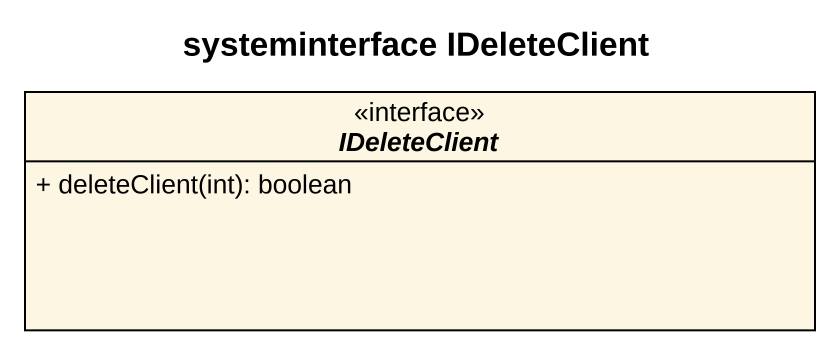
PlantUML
@startuml
title systeminterface IDeleteClient
hide circle
hide empty members
skinparam classAttributeIconSize 0
interface IDeleteClient {
  + deleteClient(int): boolean
}
@enduml
